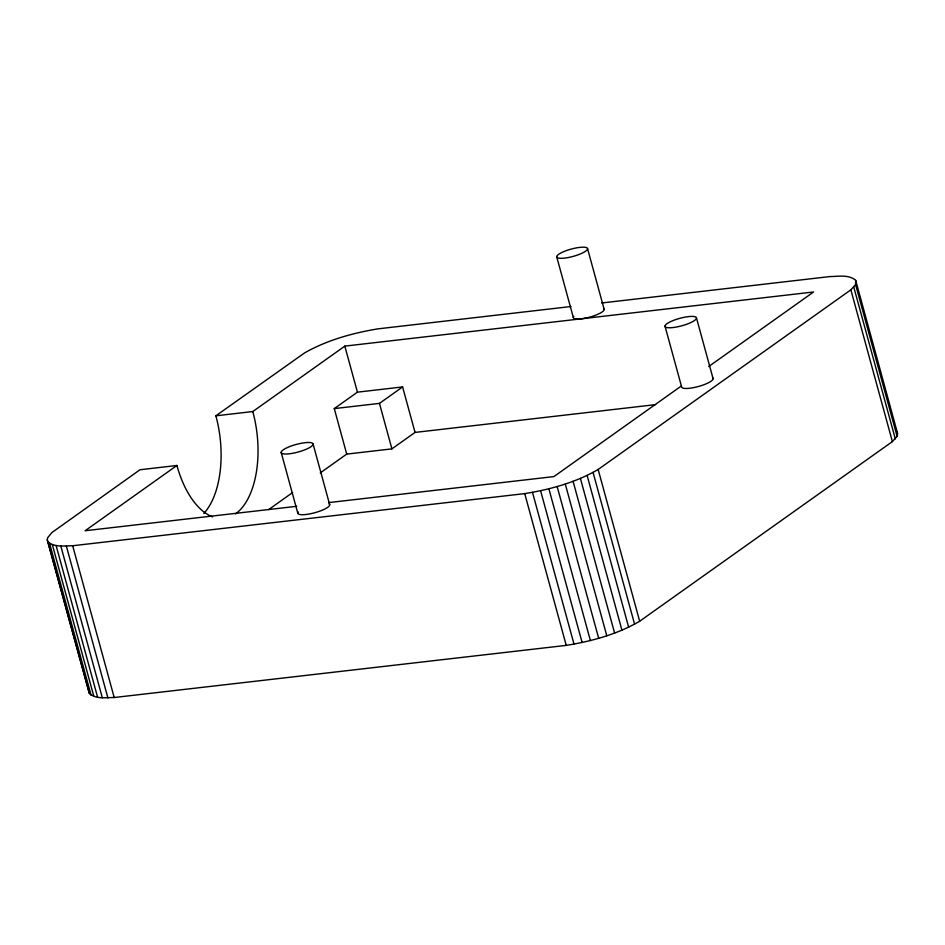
<?xml version="1.0" encoding="UTF-8"?>
<svg xmlns="http://www.w3.org/2000/svg" width="945" height="945" viewBox="0 0 945 945"><rect width="100%" height="100%" fill="white"/><g stroke="black" fill="none" stroke-linecap="round" stroke-linejoin="round"><path stroke-width="1.42" d="M897.218 432.137L897.112 436.366L892.387 441.598L639.67 621.243C617.262 634.331 591.712 641.265 566.244 645.388L114.191 697.516C106.053 697.481 95.988 699.418 89.385 693.512L47.25 539.819L47.734 537.622L51.963 532.531L139.99 469.748L176.916 465.483A80.467 42.466 83.4 0 0 212.507 516.856M88.771 691.598L89.255 689.389M47.25 539.819L47.864 541.733C54.467 547.651 64.532 545.714 72.671 545.749L524.723 493.621C550.191 489.498 575.741 482.564 598.15 469.464L850.866 289.832L855.591 284.587L855.697 280.37C848.893 274.263 838.439 276.531 830.076 276.554L601.705 302.979M176.916 465.483L85.133 530.736L296.718 506.296M203.837 513.478A80.467 42.466 83.4 0 0 215.862 415.812L252.787 411.547L344.83 346.118L813.598 291.981L708.667 366.565M346.72 454.096L334.282 408.606L357.423 392.163L402.605 386.942L415.044 432.42L391.903 448.875L346.72 454.096L320.284 472.89M334.282 408.606L379.465 403.385L402.605 386.942M268.628 509.615L292.655 492.534M681.215 386.08L553.9 476.587L328.836 502.586M215.862 415.812L304.514 352.957C326.982 340.153 352.355 333.136 377.728 328.884L570.957 306.534M415.044 432.42L655.57 404.637M855.697 280.37L897.75 434.098M855.591 284.587L897.112 436.366M853.784 287.103L895.305 438.882M850.866 289.832L892.387 441.598M696.489 317.969A16.278 3.851 -15.3 0 1 673.076 327.537A16.278 3.851 -15.3 0 1 672.686 320.721A16.278 3.851 -15.3 0 1 696.489 317.969L713.097 378.685M665.02 326.179L681.628 386.883A16.278 3.851 -15.3 0 0 699.631 386.151A16.278 3.851 -15.3 0 0 712.506 377.799M587.589 248.736A15.97 3.78 -15.3 0 1 564.614 258.103A15.97 3.78 -15.3 0 1 564.236 251.429A15.97 3.78 -15.3 0 1 587.589 248.736L604.198 309.44M556.711 256.78L573.32 317.485M598.15 469.464L639.67 621.243M593.07 472.441L634.591 624.208M587.117 475.429L628.638 627.208M580.407 478.394L621.928 630.173M573.072 481.265L614.593 633.044M565.275 483.994L606.784 635.761M557.148 486.51L598.669 638.277M548.868 488.778L590.389 640.545M540.587 490.738L582.108 642.505M532.484 492.369L574.005 644.136M524.723 493.621L566.244 645.388M379.465 403.385L391.903 448.875M344.83 346.118L357.423 392.163M313.102 444.091A16.514 3.91 -15.3 0 1 289.347 453.789A16.514 3.91 -15.3 0 1 288.957 446.879A16.514 3.91 -15.3 0 1 313.102 444.091L329.71 504.795M281.173 452.419L297.781 513.123M72.671 545.749L114.191 697.516M66.351 546.045L107.872 697.823M60.787 545.95L102.308 697.717M56.086 545.454L97.607 697.233M52.318 544.58L93.838 696.359M49.565 543.328L91.074 695.107M47.864 541.733L89.385 693.512M252.787 411.547A80.467 42.466 83.4 0 1 235.482 513.926M603.607 308.578A15.97 3.78 -15.3 0 1 588.971 317.319A15.97 3.78 -15.3 0 1 573.792 316.351M329.108 503.909A16.514 3.91 -15.3 0 1 313.964 512.946A16.514 3.91 -15.3 0 1 298.266 511.954"/></g></svg>
